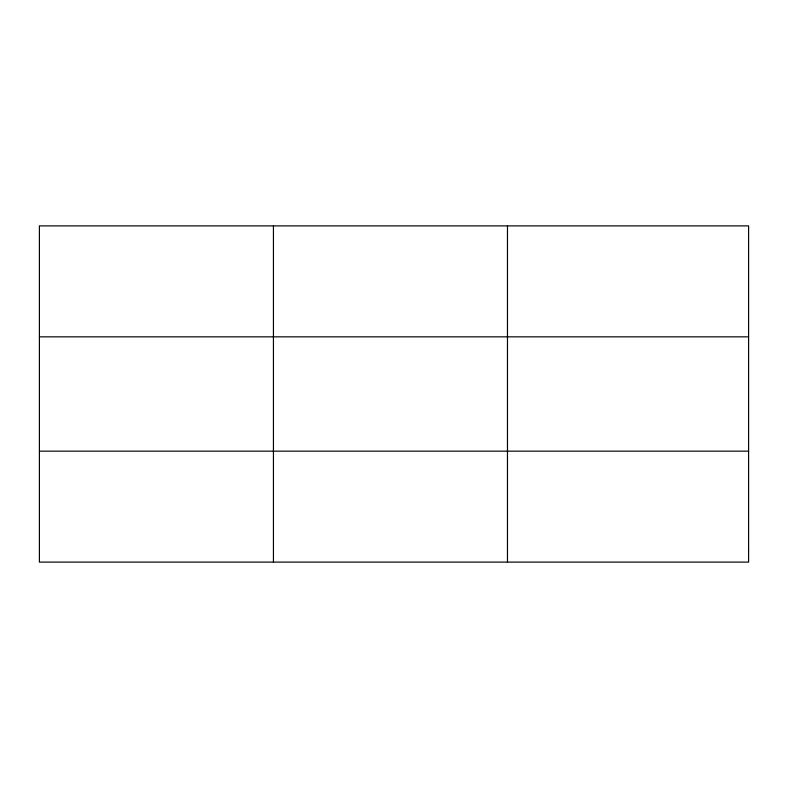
<?xml version="1.0" encoding="UTF-8"?>
<svg xmlns="http://www.w3.org/2000/svg" width="788" height="788" viewBox="0 0 788 788"><rect width="100%" height="100%" fill="white"/><g stroke="black" fill="none" stroke-linecap="round" stroke-linejoin="round"><path stroke-width="1.18" d="M273.436 562.11L273.436 225.89M507.472 562.11L507.472 225.89M39.4 336.84L748.6 336.84M39.4 451.16L748.6 451.16M748.6 551.019L748.6 562.11L39.4 562.11L39.4 225.89L748.6 225.89L748.6 551.019"/></g></svg>
